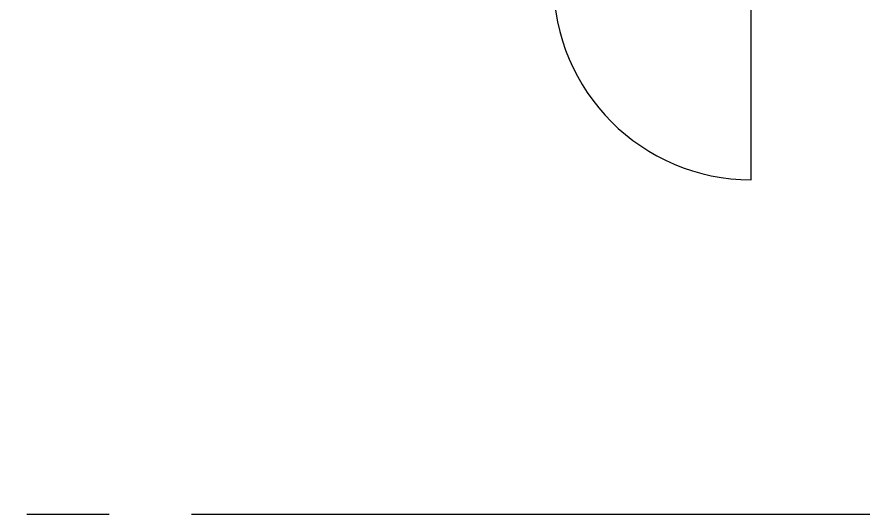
# Model space of a CAD drawing. Header units: millimetres. Extents: x -48783 to 29932, y 8989 to 23940.
# Drawn here: x 2092 to 2349, y 14550 to 14700.9 of the extents above; entities that cross this region are included whole.
import ezdxf

# ---------------------------------------------------------------- set-up
doc = ezdxf.new("R2010")
doc.units = ezdxf.units.MM
doc.header["$LTSCALE"] = 100
doc.linetypes.add('X-N-FAB-L20$0$COL-CEN-LIN', pattern=[3.25, 2.5, -0.25, 0.25, -0.25])
for name, color, linetype in [('0-XREF', 7, 'Continuous'), ('X-N-FAB-L20$0$08', 8, 'Continuous'), ('X-N-FAB-L20$0$BLOCK', 8, 'Continuous'), ('X-N-FAB-L20$0$CCL', 8, 'X-N-FAB-L20$0$COL-CEN-LIN')]:
    doc.layers.add(name, color=color, linetype=linetype)

# ---------------------------------------------------------------- blocks, each defined once
blk = doc.blocks.new('X-N-FAB-L20$0$A$C20c95bda')
at = {"layer": 'X-N-FAB-L20$0$CCL'}
blk.add_line((240, 3950), (28330, 3950), dxfattribs=at)
blk = doc.blocks.new('X-N-FAB-L20$0$A$C1d07c4d4')
at = {"layer": 'X-N-FAB-L20$0$08'}
blk.add_line((3032.44, 4026.5), (3032.44, 4086.5), dxfattribs=at)
blk.add_arc((3032.44, 4086.5), 60, 180, 270, dxfattribs=at)
blk = doc.blocks.new('X-N-FAB-L20')
blk.add_blockref('X-N-FAB-L20$0$A$C1d07c4d4', (-717.44, 10625))
at = {"layer": 'X-N-FAB-L20$0$BLOCK'}
blk.add_blockref('X-N-FAB-L20$0$A$C20c95bda', (-1020, 10600), dxfattribs=at)

msp = doc.modelspace()

# ---------------------------------------------------------------- block references
at = {"layer": '0-XREF'}
msp.add_blockref('X-N-FAB-L20', (0, 0), dxfattribs=at)

doc.saveas('drawing.dxf')
